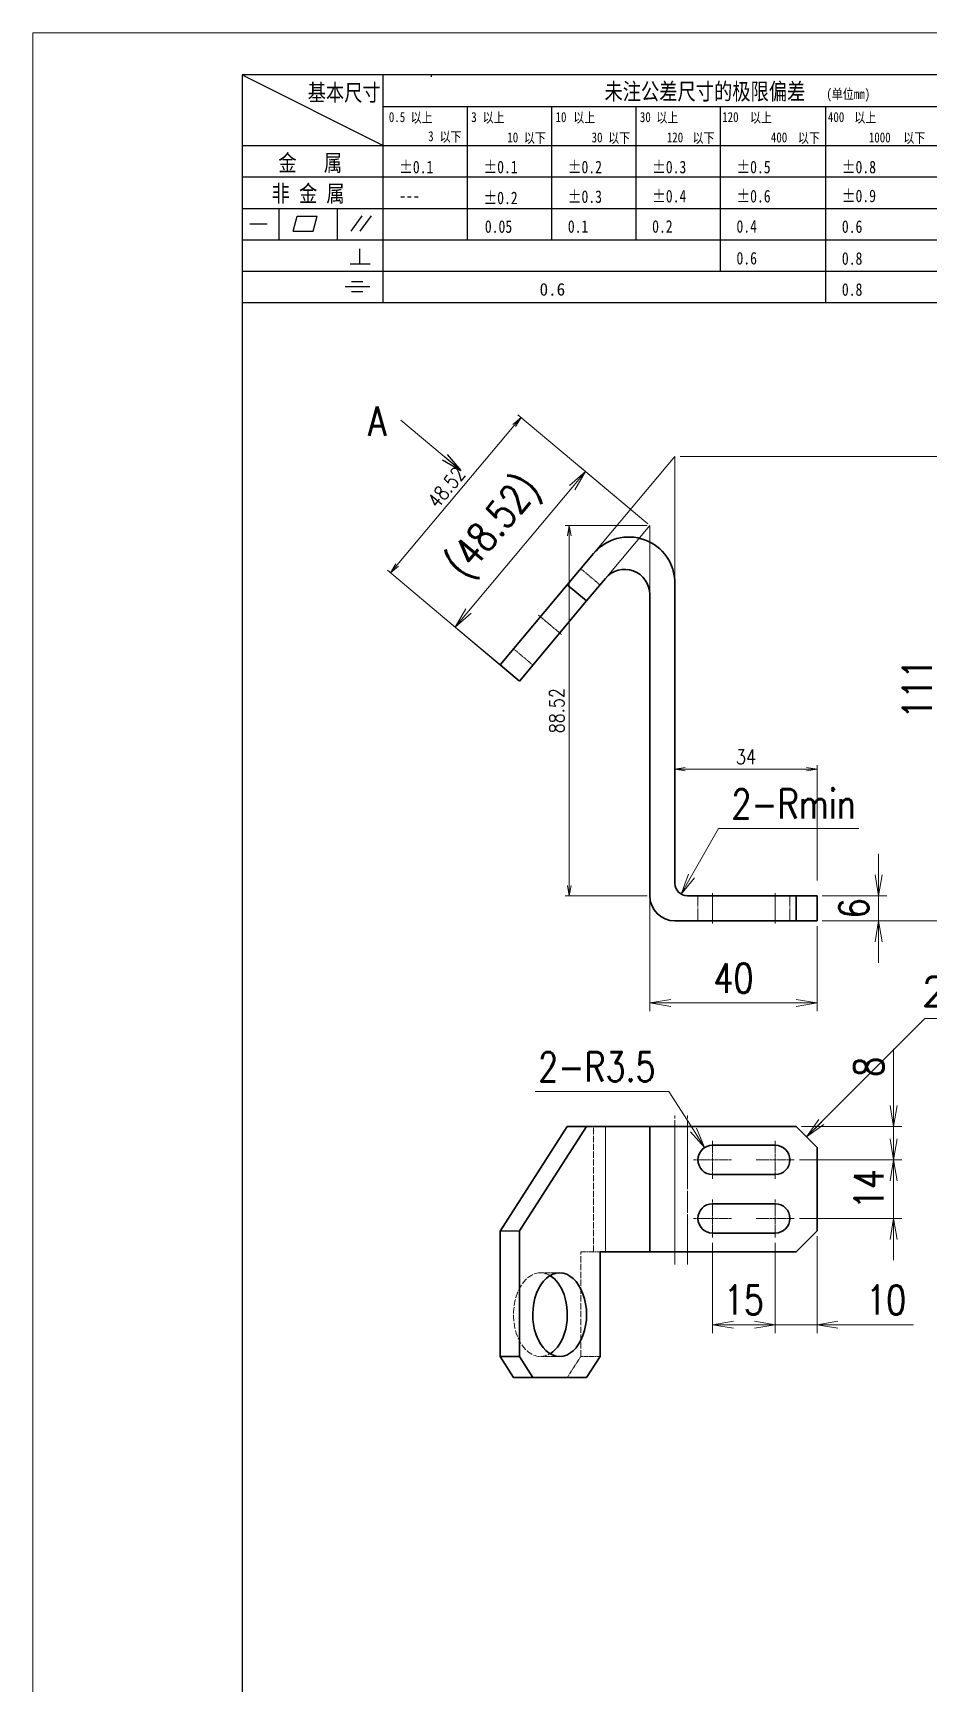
# Model space of a CAD drawing. Header units: millimetres. Extents: x 1333 to 190452, y -42879 to -5704.
# Drawn here: x 185593.4 to 185807.4, y -22631.5 to -22237 of the extents above; entities that cross this region are included whole.
import ezdxf
from ezdxf.enums import TextEntityAlignment as Align

# ---------------------------------------------------------------- set-up
doc = ezdxf.new("R2010")
doc.units = ezdxf.units.MM
doc.header["$LTSCALE"] = 0.5
doc.linetypes.add('AM_ISO02W050x2', pattern=[3.75, 3, -0.75])
doc.linetypes.add('AM_ISO08W050x2', pattern=[9, 6, -0.75, 1.5, -0.75])
for name, color, linetype, lineweight in [('中心线', 2, 'AM_ISO08W050x2', 18), ('图框', 7, 'Continuous', 18), ('标注线', 3, 'Continuous', 18), ('粗实线', 7, 'Continuous', 35), ('细实线', 3, 'Continuous', 18), ('虚线', 1, 'AM_ISO02W050x2', 18)]:
    doc.layers.add(name, color=color, linetype=linetype, lineweight=lineweight)
doc.layers.add('图\\M+19E79\\M+195B6\\M+18E9A', color=7, linetype='Continuous')
doc.layers.add('打印-禁用', color=7, linetype='Continuous', lineweight=15, plot=False)
doc.styles.add('DIM', font='romans.shx', dxfattribs={"width": 0.8, "bigfont": 'bigfont.shx'})
doc.styles.add('国标', font='simfang.ttf', dxfattribs={"width": 0.8})
doc.dimstyles.new('DEH 1-1', dxfattribs={"dimtxt": 3.5, "dimasz": 2.5, "dimexe": 1, "dimexo": 0.625, "dimgap": 1.2, "dimtad": 1, "dimtoh": 1, "dimdsep": 46, "dimtxsty": 'DIM', "dimblk": 'OPEN', "dimcen": 0, "dimclrd": 8, "dimclre": 8, "dimclrt": 2, "dimazin": 2, "dimtfac": 0.5, "dimtmove": 0, "dimatfit": 3, "dimldrblk": 'OPEN', "dimfxl": 0, "dimtolj": 2, "dimlwd": 18, "dimlwe": 18, "dimarcsym": 0})
doc.dimstyles.new('DEH 1-1$0', dxfattribs={"dimtxt": 3.5, "dimasz": 2.5, "dimexe": 1, "dimexo": 0.625, "dimgap": 1.2, "dimtad": 1, "dimzin": 9, "dimdsep": 46, "dimtxsty": 'DIM', "dimblk": 'OPEN', "dimcen": 0, "dimclrd": 8, "dimclre": 8, "dimclrt": 2, "dimazin": 2, "dimtfac": 0.5, "dimtmove": 0, "dimatfit": 3, "dimldrblk": 'OPEN', "dimfxl": 0, "dimtolj": 2, "dimlwd": 18, "dimlwe": 18, "dimarcsym": 0})
doc.dimstyles.new('DEH 1-2$0', dxfattribs={"dimscale": 2, "dimtxt": 3.5, "dimasz": 2.5, "dimexe": 1, "dimexo": 0.625, "dimgap": 1.2, "dimtad": 1, "dimdsep": 46, "dimtxsty": 'DIM', "dimblk": 'OPEN', "dimcen": 0, "dimclrd": 8, "dimclre": 8, "dimclrt": 2, "dimazin": 2, "dimtfac": 0.5, "dimtmove": 0, "dimatfit": 3, "dimldrblk": 'OPEN', "dimfxl": 0, "dimtolj": 2, "dimlwd": 13, "dimlwe": 13, "dimarcsym": 0})
doc.dimstyles.new('DEH 1-2$4', dxfattribs={"dimscale": 2, "dimtxt": 3.5, "dimasz": 2.5, "dimexe": 1, "dimexo": 0.625, "dimgap": 1.2, "dimtad": 1, "dimtoh": 1, "dimdsep": 46, "dimtxsty": 'DIM', "dimblk": 'OPEN', "dimcen": 0, "dimclrd": 8, "dimclre": 8, "dimclrt": 2, "dimazin": 2, "dimtfac": 0.5, "dimtofl": 0, "dimtmove": 0, "dimatfit": 3, "dimldrblk": 'OPEN', "dimfxl": 0, "dimtolj": 2, "dimlwd": 18, "dimlwe": 18, "dimarcsym": 0})
doc.dimstyles.new('DEH 1-2$7', dxfattribs={"dimscale": 2, "dimtxt": 3.5, "dimasz": 2.5, "dimexe": 1, "dimexo": 0.625, "dimgap": 1.2, "dimtad": 1, "dimdsep": 46, "dimtxsty": 'DIM', "dimblk": 'OPEN', "dimcen": 0, "dimclrd": 8, "dimclre": 8, "dimclrt": 2, "dimazin": 2, "dimtfac": 0.5, "dimtmove": 0, "dimatfit": 3, "dimldrblk": 'OPEN', "dimfxl": 0, "dimtolj": 2, "dimlwd": 13, "dimlwe": 13, "dimarcsym": 0})

# ---------------------------------------------------------------- blocks, each defined once
blk = doc.blocks.new('GZDEH零件A4图框V01版')
at = {"layer": '图\\M+19E79\\M+195B6\\M+18E9A', "linetype": 'Continuous'}
for p, q in [((25, 292), (25, 13.5)), ((205, 292), (25, 292))]:
    blk.add_line(p, q, dxfattribs=at)
at = {"layer": '图\\M+19E79\\M+195B6\\M+18E9A', "color": 9}
for p, q in [((25, 292), (41.88, 283.54)), ((41.88, 264.79), (41.88, 292)), ((47.66, 291.75), (47.66, 292)), ((41.88, 288.22), (132.6, 288.22)), ((51.96, 272.29), (51.96, 288.22)), ((62.04, 272.29), (62.04, 288.22)), ((72.12, 272.29), (72.12, 288.22)), ((82.2, 268.54), (82.2, 288.22)), ((94.8, 264.79), (94.8, 288.22)), ((25, 283.54), (132.6, 283.54)), ((25, 279.79), (132.6, 279.79)), ((25, 276.04), (132.6, 276.04)), ((25.94, 274.19), (28, 274.19)), ((29.43, 272.34), (29.43, 276.04)), ((31.1, 273.3), (31.58, 275.09)), ((31.58, 275.09), (33.99, 275.09)), ((33.51, 273.3), (33.99, 275.09)), ((36.42, 272.34), (36.42, 276.04)), ((38.03, 273.3), (39.36, 275.16)), ((39.11, 273.3), (40.45, 275.16)), ((25, 272.29), (132.6, 272.29)), ((31.1, 273.3), (33.51, 273.3)), ((39.09, 269.41), (39.09, 271.18)), ((25, 268.54), (132.6, 268.54)), ((37.93, 269.41), (40.32, 269.41)), ((37.3, 266.69), (40.28, 266.69)), ((38.08, 267.29), (39.43, 267.29)), ((25, 264.79), (132.6, 264.79)), ((38.08, 266.09), (39.44, 266.09))]:
    blk.add_line(p, q, dxfattribs=at)
at = {"layer": '打印-禁用', "linetype": 'Continuous'}
for p, q in [((0, 297), (0, 0)), ((210, 297), (0, 297))]:
    blk.add_line(p, q, dxfattribs=at)
at = {"layer": '图\\M+19E79\\M+195B6\\M+18E9A', "color": 9, "style": '国标', "width": 0.8}
for s, height, p in [('基本尺寸', 2, (32.84, 288.88)), ('未注公差尺寸的极限偏差', 2, (68.32, 289.02)), ('30', 1.2, (72.55, 286.35)), ('金   属', 2, (29.33, 280.48)), ('±0.1', 1.5, (43.78, 280.23)), ('±0.1', 1.5, (53.86, 280.23)), ('±0.2', 1.5, (63.94, 280.23)), ('±0.3', 1.5, (74.02, 280.23)), ('±0.5', 1.5, (84.1, 280.23)), ('±0.8', 1.5, (96.7, 280.23)), ('非 金 属', 2, (28.53, 276.82)), ('±0.2', 1.5, (53.86, 276.54)), ('±0.3', 1.5, (63.94, 276.69)), ('±0.4', 1.5, (74.02, 276.75)), ('±0.6', 1.5, (84.1, 276.75)), ('±0.9', 1.5, (96.7, 276.78)), ('---', 1.5, (43.78, 276.81)), ('0.1', 1.5, (63.94, 273.12)), ('0.2', 1.5, (74.02, 273.13)), ('0.4', 1.5, (84.1, 273.13)), ('0.6', 1.5, (96.7, 273.11)), ('0.6', 1.5, (84.1, 269.33)), ('0.8', 1.5, (96.7, 269.3)), ('0.8', 1.5, (96.7, 265.59))]:
    blk.add_text(s, height=height, dxfattribs=at).set_placement(p)
at = {"layer": '图\\M+19E79\\M+195B6\\M+18E9A', "color": 9, "lineweight": 15, "style": '国标', "width": 0.8}
for s, p in [('0.5', (42.54, 286.35)), ('以上', (45.15, 286.3)), ('3', (52.39, 286.35)), ('以上', (53.76, 286.3)), ('10', (62.47, 286.35)), ('以上', (64.6, 286.3)), ('以上', (74.53, 286.3)), ('120', (82.39, 286.35)), ('以上', (85.72, 286.3)), ('400', (95.03, 286.35)), ('以上', (98.19, 286.3)), ('3', (47.24, 284.06)), ('以下', (48.61, 284.01)), ('10', (56.7, 283.92)), ('以下', (58.69, 283.87)), ('30', (66.78, 283.92)), ('以下', (68.77, 283.87)), ('120', (75.77, 283.92)), ('以下', (78.85, 283.87)), ('400', (88.21, 283.92)), ('以下', (91.45, 283.87)), ('1000', (99.92, 283.92)), ('以下', (104.05, 283.87))]:
    blk.add_text(s, height=1.2, dxfattribs=at).set_placement(p)
at = {"layer": '图\\M+19E79\\M+195B6\\M+18E9A', "color": 9, "lineweight": 13, "style": '国标'}
blk.add_text('0.6', height=1.5, dxfattribs=at).set_placement((60.56, 265.61))
at = {"layer": '图\\M+19E79\\M+195B6\\M+18E9A', "color": 9, "lineweight": 15, "insert": (94.85, 290.31), "char_height": 1.2, "width": 8.7957, "attachment_point": 1, "style": '国标'}
blk.add_mtext('(单位mm)', dxfattribs=at)
at = {"layer": '图\\M+19E79\\M+195B6\\M+18E9A', "color": 9, "insert": (54.02, 273.09), "char_height": 1.5, "attachment_point": 7, "style": '国标'}
blk.add_mtext_dynamic_manual_height_columns('0.05', width=5.1982, gutter_width=12.5, heights=[0], dxfattribs=at)
blk = doc.blocks.new('DEH A4')
at = {"layer": '图框'}
blk.add_blockref('GZDEH零件A4图框V01版', (0, 0), dxfattribs=at)
blk = doc.blocks.new('_Open')
at = {"color": 0, "linetype": 'ByBlock', "lineweight": -2}
for p, q in [((-1, 0.167), (0, 0)), ((-1, -0.167), (0, 0)), ((0, 0), (-1, 0))]:
    blk.add_line(p, q, dxfattribs=at)
blk = doc.blocks.new('*D429')
at = {"layer": 'Defpoints', "color": 0, "transparency": 16777216}
for p in [(185780.85, -22443.28), (185795.56, -22443.28), (185780.85, -22449.28)]:
    blk.add_point(p, dxfattribs=at)
at = {"layer": '标注线', "color": 8, "lineweight": 13, "transparency": 16777216}
for p, q in [((185795.56, -22438.28), (185795.56, -22433.28)), ((185782.1, -22443.28), (185797.56, -22443.28)), ((185795.56, -22449.28), (185795.56, -22443.28)), ((185782.1, -22449.28), (185797.56, -22449.28)), ((185795.56, -22454.28), (185795.56, -22459.28))]:
    blk.add_line(p, q, dxfattribs=at)
at = {"layer": '标注线', "color": 8, "lineweight": 13, "transparency": 16777216, "xscale": 5, "yscale": 5, "zscale": 5}
for p, rotation in [((185795.56, -22443.28), 270), ((185795.56, -22449.28), 90)]:
    blk.add_blockref('_Open', p, dxfattribs=dict(at, rotation=rotation))
at = {"layer": '标注线', "color": 2, "transparency": 16777216, "insert": (185789.66, -22446.28), "char_height": 7, "attachment_point": 5, "rotation": 90, "style": 'DIM'}
blk.add_mtext('\\A2;6', dxfattribs=at)
blk = doc.blocks.new('*D430')
at = {"layer": 'Defpoints', "color": 0, "transparency": 16777216}
for p in [(185740.85, -22443.28), (185780.85, -22449.28), (185740.85, -22468.88)]:
    blk.add_point(p, dxfattribs=at)
at = {"layer": '标注线', "color": 8, "lineweight": 13, "transparency": 16777216}
for p, q in [((185740.85, -22444.53), (185740.85, -22470.88)), ((185780.85, -22450.53), (185780.85, -22470.88)), ((185775.85, -22468.88), (185745.85, -22468.88))]:
    blk.add_line(p, q, dxfattribs=at)
at = {"layer": '标注线', "color": 8, "lineweight": 13, "transparency": 16777216, "xscale": 5, "yscale": 5, "zscale": 5, "rotation": 180}
blk.add_blockref('_Open', (185740.85, -22468.88), dxfattribs=at)
at = {"layer": '标注线', "color": 8, "lineweight": 13, "transparency": 16777216, "xscale": 5, "yscale": 5, "zscale": 5}
blk.add_blockref('_Open', (185780.85, -22468.88), dxfattribs=at)
at = {"layer": '标注线', "color": 2, "transparency": 16777216, "insert": (185760.85, -22462.98), "char_height": 7, "attachment_point": 5, "style": 'DIM'}
blk.add_mtext('\\A2;40', dxfattribs=at)
blk = doc.blocks.new('*D431')
at = {"layer": 'Defpoints', "color": 0, "transparency": 16777216}
for p in [(185749.85, -22440.28), (185748.37, -22442.89)]:
    blk.add_point(p, dxfattribs=at)
at = {"layer": '标注线', "color": 8, "lineweight": 18, "transparency": 16777216}
for p, q in [((185757.26, -22427.22), (185750.84, -22438.54)), ((185790.86, -22427.22), (185757.26, -22427.22))]:
    blk.add_line(p, q, dxfattribs=at)
at = {"layer": '标注线', "color": 8, "lineweight": 18, "transparency": 16777216, "xscale": 5, "yscale": 5, "zscale": 5, "rotation": 240.4357401095751}
blk.add_blockref('_Open', (185748.37, -22442.89), dxfattribs=at)
at = {"layer": '标注线', "color": 2, "transparency": 16777216, "insert": (185775.26, -22421.32), "char_height": 7, "attachment_point": 5, "style": 'DIM'}
blk.add_mtext('\\A2;2-Rmin', dxfattribs=at)
blk = doc.blocks.new('*D432')
at = {"layer": 'Defpoints', "color": 0, "transparency": 16777216}
for p in [(185746.85, -22338.28), (185780.85, -22449.28), (185810.7, -22449.28)]:
    blk.add_point(p, dxfattribs=at)
at = {"layer": '标注线', "color": 8, "lineweight": 13, "transparency": 16777216}
for p, q in [((185748.1, -22338.28), (185812.7, -22338.28)), ((185810.7, -22343.28), (185810.7, -22444.28)), ((185782.1, -22449.28), (185812.7, -22449.28))]:
    blk.add_line(p, q, dxfattribs=at)
at = {"layer": '标注线', "color": 8, "lineweight": 13, "transparency": 16777216, "xscale": 5, "yscale": 5, "zscale": 5}
for p, rotation in [((185810.7, -22338.28), 90), ((185810.7, -22449.28), 270)]:
    blk.add_blockref('_Open', p, dxfattribs=dict(at, rotation=rotation))
at = {"layer": '标注线', "color": 2, "transparency": 16777216, "insert": (185804.8, -22393.78), "char_height": 7, "attachment_point": 5, "rotation": 90, "style": 'DIM'}
blk.add_mtext('\\A2;111', dxfattribs=at)
blk = doc.blocks.new('*D433')
at = {"layer": 'Defpoints', "color": 0, "transparency": 16777216}
for p in [(185740.85, -22354.76), (185694.3, -22379.04), (185709.66, -22391.93)]:
    blk.add_point(p, dxfattribs=at)
at = {"layer": '标注线', "color": 8, "lineweight": 13, "transparency": 16777216}
for p, q in [((185739.89, -22353.96), (185723.95, -22340.59)), ((185722.27, -22345.7), (185697.52, -22375.21)), ((185708.71, -22391.12), (185692.77, -22377.75))]:
    blk.add_line(p, q, dxfattribs=at)
at = {"layer": '标注线', "color": 8, "lineweight": 13, "transparency": 16777216, "xscale": 5, "yscale": 5, "zscale": 5}
for p, rotation in [((185725.49, -22341.87), 50.00103415489883), ((185694.3, -22379.04), 230.0010341548988)]:
    blk.add_blockref('_Open', p, dxfattribs=dict(at, rotation=rotation))
at = {"layer": '标注线', "color": 2, "transparency": 16777216, "insert": (185703.97, -22355.49), "char_height": 7, "attachment_point": 5, "rotation": 50.001, "style": 'DIM'}
blk.add_mtext('\\A2;(48.52)', dxfattribs=at)
blk = doc.blocks.new('*D437')
at = {"layer": 'Defpoints', "color": 0, "transparency": 16777216}
for p in [(185775.85, -22498.42), (185799.13, -22498.42), (185775.4, -22506.42)]:
    blk.add_point(p, dxfattribs=at)
at = {"layer": '标注线', "color": 8, "lineweight": 13, "transparency": 16777216}
for p, q in [((185799.13, -22493.42), (185799.13, -22479.88)), ((185777.1, -22498.42), (185801.13, -22498.42)), ((185799.13, -22506.42), (185799.13, -22498.42)), ((185776.65, -22506.42), (185801.13, -22506.42)), ((185799.13, -22511.42), (185799.13, -22516.42))]:
    blk.add_line(p, q, dxfattribs=at)
at = {"layer": '标注线', "color": 8, "lineweight": 13, "transparency": 16777216, "xscale": 5, "yscale": 5, "zscale": 5}
for p, rotation in [((185799.13, -22498.42), 270), ((185799.13, -22506.42), 90)]:
    blk.add_blockref('_Open', p, dxfattribs=dict(at, rotation=rotation))
at = {"layer": '标注线', "color": 2, "transparency": 16777216, "insert": (185793.23, -22484.15), "char_height": 7, "attachment_point": 5, "rotation": 90, "style": 'DIM'}
blk.add_mtext('\\A2;8', dxfattribs=at)
blk = doc.blocks.new('*D438')
at = {"layer": 'Defpoints', "color": 0, "transparency": 16777216}
for p in [(185775.4, -22506.42), (185775.4, -22520.42), (185799.13, -22520.42)]:
    blk.add_point(p, dxfattribs=at)
at = {"layer": '标注线', "color": 8, "lineweight": 13, "transparency": 16777216}
for p, q in [((185799.13, -22501.42), (185799.13, -22496.42)), ((185776.65, -22506.42), (185801.13, -22506.42)), ((185799.13, -22506.42), (185799.13, -22520.42)), ((185776.65, -22520.42), (185801.13, -22520.42)), ((185799.13, -22525.42), (185799.13, -22530.42))]:
    blk.add_line(p, q, dxfattribs=at)
at = {"layer": '标注线', "color": 8, "lineweight": 13, "transparency": 16777216, "xscale": 5, "yscale": 5, "zscale": 5}
for p, rotation in [((185799.13, -22506.42), 270), ((185799.13, -22520.42), 90)]:
    blk.add_blockref('_Open', p, dxfattribs=dict(at, rotation=rotation))
at = {"layer": '标注线', "color": 2, "transparency": 16777216, "insert": (185793.23, -22513.42), "char_height": 7, "attachment_point": 5, "rotation": 90, "style": 'DIM'}
blk.add_mtext('\\A2;14', dxfattribs=at)
blk = doc.blocks.new('*D439')
at = {"layer": 'Defpoints', "color": 0, "transparency": 16777216}
for p in [(185780.85, -22523.42), (185770.85, -22524.97), (185780.85, -22545.82)]:
    blk.add_point(p, dxfattribs=at)
at = {"layer": '标注线', "color": 8, "lineweight": 13, "transparency": 16777216}
for p, q in [((185780.85, -22524.67), (185780.85, -22547.82)), ((185770.85, -22526.22), (185770.85, -22547.82)), ((185765.85, -22545.82), (185760.85, -22545.82)), ((185770.85, -22545.82), (185780.85, -22545.82)), ((185785.85, -22545.82), (185803.92, -22545.82))]:
    blk.add_line(p, q, dxfattribs=at)
at = {"layer": '标注线', "color": 8, "lineweight": 13, "transparency": 16777216, "xscale": 5, "yscale": 5, "zscale": 5}
blk.add_blockref('_Open', (185770.85, -22545.82), dxfattribs=at)
at = {"layer": '标注线', "color": 8, "lineweight": 13, "transparency": 16777216, "xscale": 5, "yscale": 5, "zscale": 5, "rotation": 180}
blk.add_blockref('_Open', (185780.85, -22545.82), dxfattribs=at)
at = {"layer": '标注线', "color": 2, "transparency": 16777216, "insert": (185797.38, -22539.92), "char_height": 7, "attachment_point": 5, "style": 'DIM'}
blk.add_mtext('\\A2;10', dxfattribs=at)
blk = doc.blocks.new('*D440')
at = {"layer": 'Defpoints', "color": 0, "transparency": 16777216}
for p in [(185755.85, -22524.97), (185770.85, -22524.97), (185770.85, -22545.82)]:
    blk.add_point(p, dxfattribs=at)
at = {"layer": '标注线', "color": 8, "lineweight": 13, "transparency": 16777216}
for p, q in [((185755.85, -22526.22), (185755.85, -22547.82)), ((185770.85, -22526.22), (185770.85, -22547.82)), ((185760.85, -22545.82), (185765.85, -22545.82))]:
    blk.add_line(p, q, dxfattribs=at)
at = {"layer": '标注线', "color": 8, "lineweight": 13, "transparency": 16777216, "xscale": 5, "yscale": 5, "zscale": 5, "rotation": 180}
blk.add_blockref('_Open', (185755.85, -22545.82), dxfattribs=at)
at = {"layer": '标注线', "color": 8, "lineweight": 13, "transparency": 16777216, "xscale": 5, "yscale": 5, "zscale": 5}
blk.add_blockref('_Open', (185770.85, -22545.82), dxfattribs=at)
at = {"layer": '标注线', "color": 2, "transparency": 16777216, "insert": (185763.35, -22539.92), "char_height": 7, "attachment_point": 5, "style": 'DIM'}
blk.add_mtext('\\A2;15', dxfattribs=at)
blk = doc.blocks.new('*D441')
at = {"layer": 'Defpoints', "color": 0, "transparency": 16777216}
for p in [(185753.97, -22503.47), (185755.85, -22506.42)]:
    blk.add_point(p, dxfattribs=at)
at = {"layer": '标注线', "color": 8, "lineweight": 18, "transparency": 16777216}
for p, q in [((185713.42, -22490.05), (185745.42, -22490.05)), ((185745.42, -22490.05), (185751.28, -22499.25))]:
    blk.add_line(p, q, dxfattribs=at)
at = {"layer": '标注线', "color": 8, "lineweight": 18, "transparency": 16777216, "xscale": 5, "yscale": 5, "zscale": 5, "rotation": 302.492525266003}
blk.add_blockref('_Open', (185753.97, -22503.47), dxfattribs=at)
at = {"layer": '标注线', "color": 2, "transparency": 16777216, "insert": (185728.22, -22484.15), "char_height": 7, "attachment_point": 5, "style": 'DIM'}
blk.add_mtext('\\A2;2-R3.5', dxfattribs=at)
blk = doc.blocks.new('*D547')
at = {"layer": 'Defpoints', "color": 0, "transparency": 16777216}
for p in [(185740.85, -22354.76), (185678.88, -22366.1), (185709.66, -22391.93)]:
    blk.add_point(p, dxfattribs=at)
at = {"layer": '标注线', "color": 8, "lineweight": 18, "transparency": 16777216}
for p, q in [((185708.46, -22330.85), (185680.49, -22364.18)), ((185740.37, -22354.36), (185709.3, -22328.29)), ((185709.18, -22391.53), (185678.12, -22365.46))]:
    blk.add_line(p, q, dxfattribs=at)
at = {"layer": '标注线', "color": 8, "lineweight": 18, "transparency": 16777216, "xscale": 2.5, "yscale": 2.5, "zscale": 2.5}
for p, rotation in [((185710.07, -22328.93), 49.99999819096218), ((185678.88, -22366.1), 229.9999981909622)]:
    blk.add_blockref('_Open', p, dxfattribs=dict(at, rotation=rotation))
at = {"layer": '标注线', "color": 2, "transparency": 16777216, "insert": (185692.22, -22345.62), "char_height": 3.5, "attachment_point": 5, "rotation": 50, "style": 'DIM'}
blk.add_mtext('\\A2;48.52', dxfattribs=at)
blk = doc.blocks.new('*D548')
at = {"layer": 'Defpoints', "color": 0, "transparency": 16777216}
for p in [(185740.85, -22354.76), (185721.6, -22443.28), (185740.85, -22443.28)]:
    blk.add_point(p, dxfattribs=at)
at = {"layer": '标注线', "color": 8, "lineweight": 18, "transparency": 16777216}
for p, q in [((185740.22, -22354.76), (185720.6, -22354.76)), ((185721.6, -22357.26), (185721.6, -22440.78)), ((185740.22, -22443.28), (185720.6, -22443.28))]:
    blk.add_line(p, q, dxfattribs=at)
at = {"layer": '标注线', "color": 8, "lineweight": 18, "transparency": 16777216, "xscale": 2.5, "yscale": 2.5, "zscale": 2.5}
for p, rotation in [((185721.6, -22354.76), 90), ((185721.6, -22443.28), 270)]:
    blk.add_blockref('_Open', p, dxfattribs=dict(at, rotation=rotation))
at = {"layer": '标注线', "color": 2, "transparency": 16777216, "insert": (185718.65, -22399.02), "char_height": 3.5, "attachment_point": 5, "rotation": 90, "style": 'DIM'}
blk.add_mtext('\\A2;88.52', dxfattribs=at)
blk = doc.blocks.new('*D549')
at = {"layer": 'Defpoints', "color": 0, "transparency": 16777216}
for p in [(185780.85, -22413.02), (185746.85, -22440.28), (185780.85, -22440.28)]:
    blk.add_point(p, dxfattribs=at)
at = {"layer": '标注线', "color": 8, "lineweight": 18, "transparency": 16777216}
for p, q in [((185746.85, -22439.65), (185746.85, -22412.02)), ((185749.35, -22413.02), (185778.35, -22413.02)), ((185780.85, -22439.65), (185780.85, -22412.02))]:
    blk.add_line(p, q, dxfattribs=at)
at = {"layer": '标注线', "color": 8, "lineweight": 18, "transparency": 16777216, "xscale": 2.5, "yscale": 2.5, "zscale": 2.5, "rotation": 180}
blk.add_blockref('_Open', (185746.85, -22413.02), dxfattribs=at)
at = {"layer": '标注线', "color": 8, "lineweight": 18, "transparency": 16777216, "xscale": 2.5, "yscale": 2.5, "zscale": 2.5}
blk.add_blockref('_Open', (185780.85, -22413.02), dxfattribs=at)
at = {"layer": '标注线', "color": 2, "transparency": 16777216, "insert": (185763.85, -22410.07), "char_height": 3.5, "attachment_point": 5, "style": 'DIM'}
blk.add_mtext('\\A2;34', dxfattribs=at)
blk = doc.blocks.new('CHAMFER_DIM_RS1')
at = {"layer": '标注线', "color": 8}
blk.add_line((0, 20), (8.49, 28.49), dxfattribs=at)
at = {"color": 2, "char_height": 3.5, "attachment_point": 9, "style": 'DIM'}
for insert in [(-8.27, 28.27), (-8.27, 28.27), (-8.27, 28.27), (-8.27, 25.32), (-11.2, 21.2)]:
    blk.add_mtext('\\A2;', dxfattribs=dict(at, insert=insert))
at = {"layer": '标注线', "color": 2, "style": 'DIM'}
blk.add_attdef('000', text='', height=3.5, rotation=45, dxfattribs=at).set_placement((4.03, 24.66), align=Align.BOTTOM_CENTER)
at = {"layer": '标注线'}
blk.add_leader([(0, 0), (0, 20)], dimstyle='DEH 1-1', dxfattribs=at)

msp = doc.modelspace()

# ---------------------------------------------------------------- linework, layer by layer
at = {"layer": '中心线', "ltscale": 0.180006}
msp.add_line((185714.251, -22376.195), (185719.766, -22380.823), dxfattribs=at)
at = {"layer": '中心线', "ltscale": 0.18}
for p, q in [((185755.849, -22449.878), (185755.849, -22442.678)), ((185770.849, -22449.878), (185770.849, -22442.678))]:
    msp.add_line(p, q, dxfattribs=at)
at = {"layer": '中心线'}
for p, q in [((185746.849, -22531.419), (185746.848, -22495.418)), ((185749.849, -22531.418), (185749.848, -22495.418))]:
    msp.add_line(p, q, dxfattribs=at)
at = {"layer": '中心线', "ltscale": 0.2275}
for p, q in [((185755.849, -22501.868), (185755.849, -22510.968)), ((185770.849, -22501.868), (185770.849, -22510.968)), ((185755.849, -22515.868), (185755.849, -22524.968)), ((185770.849, -22515.868), (185770.849, -22524.968))]:
    msp.add_line(p, q, dxfattribs=at)
at = {"layer": '中心线', "ltscale": 0.227499}
for p, q in [((185760.399, -22506.418), (185751.299, -22506.418)), ((185775.399, -22506.418), (185766.299, -22506.418))]:
    msp.add_line(p, q, dxfattribs=at)
at = {"layer": '中心线', "ltscale": 0.227502}
for p, q in [((185760.399, -22520.418), (185751.299, -22520.418)), ((185775.399, -22520.418), (185766.299, -22520.418))]:
    msp.add_line(p, q, dxfattribs=at)
at = {"layer": '标注线'}
for p, q in [((185746.848, -22338.277), (185727.422, -22361.43)), ((185746.848, -22368.5), (185746.848, -22338.277)), ((185740.848, -22354.763), (185730.252, -22367.391)), ((185740.848, -22371.248), (185740.848, -22354.763))]:
    msp.add_line(p, q, dxfattribs=at)
at = {"layer": '粗实线', "ltscale": 0.244444}
msp.add_line((185727.422, -22361.43), (185721.137, -22368.92), dxfattribs=at)
at = {"layer": '粗实线'}
for p, q in [((185721.137, -22368.92), (185705.068, -22388.071)), ((185746.848, -22440.278), (185746.848, -22368.5)), ((185709.664, -22391.928), (185725.733, -22372.777)), ((185740.848, -22371.248), (185740.848, -22443.278)), ((185775.848, -22443.278), (185749.848, -22443.278)), ((185746.848, -22449.278), (185775.848, -22449.278)), ((185721.137, -22498.419), (185705.068, -22523.42)), ((185709.664, -22523.419), (185725.733, -22498.419)), ((185740.849, -22528.419), (185740.848, -22498.419)), ((185746.848, -22498.418), (185775.848, -22498.417)), ((185780.849, -22523.417), (185780.849, -22503.417)), ((185705.068, -22523.42), (185705.069, -22553.42)), ((185709.664, -22523.419), (185709.665, -22553.419)), ((185728.949, -22553.419), (185728.948, -22528.419)), ((185746.849, -22528.418), (185775.849, -22528.417))]:
    msp.add_line(p, q, dxfattribs=at)
at = {"layer": '粗实线', "ltscale": 0.15}
for p, q in [((185725.733, -22372.777), (185721.137, -22368.92)), ((185709.664, -22391.928), (185705.068, -22388.071)), ((185775.848, -22449.278), (185775.848, -22443.278)), ((185780.849, -22449.278), (185780.849, -22443.278)), ((185746.848, -22498.418), (185740.848, -22498.419)), ((185740.849, -22528.419), (185746.849, -22528.418))]:
    msp.add_line(p, q, dxfattribs=at)
at = {"layer": '粗实线', "ltscale": 0.175757}
msp.add_line((185725.733, -22372.777), (185730.252, -22367.391), dxfattribs=at)
at = {"layer": '粗实线', "ltscale": 0.125004}
for p, q in [((185780.849, -22443.278), (185775.848, -22443.278)), ((185775.848, -22449.278), (185780.849, -22449.278))]:
    msp.add_line(p, q, dxfattribs=at)
at = {"layer": '粗实线', "ltscale": 0.114907}
for p, q in [((185725.733, -22498.419), (185721.137, -22498.419)), ((185709.664, -22523.419), (185705.068, -22523.42)), ((185705.069, -22553.42), (185709.665, -22553.419)), ((185708.283, -22558.419), (185712.879, -22558.419))]:
    msp.add_line(p, q, dxfattribs=at)
at = {"layer": '粗实线', "ltscale": 0.112974}
msp.add_line((185725.733, -22498.419), (185730.252, -22498.419), dxfattribs=at)
at = {"layer": '粗实线', "ltscale": 0.264907}
for p, q in [((185740.848, -22498.419), (185730.252, -22498.419)), ((185730.253, -22528.419), (185740.849, -22528.419))]:
    msp.add_line(p, q, dxfattribs=at)
at = {"layer": '粗实线', "ltscale": 0.176777}
for p, q in [((185775.848, -22498.417), (185780.849, -22503.417)), ((185780.849, -22523.417), (185775.849, -22528.417))]:
    msp.add_line(p, q, dxfattribs=at)
at = {"layer": '粗实线', "ltscale": 0.123833}
msp.add_line((185760.802, -22502.918), (185755.849, -22502.918), dxfattribs=at)
at = {"layer": '粗实线', "ltscale": 0.124997}
for p, q in [((185765.849, -22502.918), (185760.849, -22502.918)), ((185755.849, -22509.918), (185760.849, -22509.918))]:
    msp.add_line(p, q, dxfattribs=at)
at = {"layer": '粗实线', "ltscale": 0.125003}
for p, q in [((185770.849, -22502.918), (185765.849, -22502.918)), ((185760.849, -22509.918), (185765.849, -22509.918)), ((185770.849, -22516.918), (185765.849, -22516.918))]:
    msp.add_line(p, q, dxfattribs=at)
at = {"layer": '粗实线', "ltscale": 0.000822648}
msp.add_line((185765.882, -22509.918), (185765.849, -22509.918), dxfattribs=at)
at = {"layer": '粗实线', "ltscale": 0.124175}
for p, q in [((185765.882, -22509.918), (185770.849, -22509.918)), ((185765.882, -22523.918), (185770.849, -22523.918))]:
    msp.add_line(p, q, dxfattribs=at)
at = {"layer": '粗实线', "ltscale": 0.25}
for p, q in [((185765.849, -22516.918), (185755.849, -22516.918)), ((185755.849, -22523.918), (185765.849, -22523.918))]:
    msp.add_line(p, q, dxfattribs=at)
at = {"layer": '粗实线', "ltscale": 0.032626}
msp.add_line((185728.948, -22528.419), (185730.253, -22528.419), dxfattribs=at)
at = {"layer": '粗实线', "ltscale": 0.148596}
for p, q in [((185705.069, -22553.42), (185708.283, -22558.419)), ((185709.665, -22553.419), (185712.879, -22558.419)), ((185725.735, -22558.419), (185728.949, -22553.419))]:
    msp.add_line(p, q, dxfattribs=at)
at = {"layer": '粗实线', "ltscale": 0.321394}
msp.add_line((185712.879, -22558.419), (185725.735, -22558.419), dxfattribs=at)
at = {"layer": '粗实线'}
for centre, radius, start, end in [((185735.848, -22368.5), 11, 360, 140), ((185734.848, -22371.248), 6, 360, 140), ((185749.848, -22440.278), 3, 180, 270), ((185746.848, -22443.278), 6, 180, 270), ((185755.849, -22506.418), 3.5, 90.00174, 270.00174), ((185760.849, -22506.418), 3.5, 89.99995, 90.76608), ((185770.849, -22506.418), 3.5, 269.99995, 89.99995), ((185755.849, -22520.418), 3.5, 90.00174, 270.00174), ((185770.849, -22520.418), 3.5, 269.99995, 89.99995), ((185765.849, -22520.418), 3.5, 270.00174, 270.54042)]:
    msp.add_arc(centre, radius, start, end, dxfattribs=at)
for centre, major_axis, start_param, end_param in [((185719.307, -22543.419), (0, -10), 3.1415538, 5.2123695), ((185714.71, -22543.419), (0, 10), 5.2123695, 5.9175258), ((185719.307, -22543.419), (0, -10), 6.2831464, 9.4247391), ((185714.71, -22543.419), (0, 10), 3.5072552, 5.2123695), ((185719.307, -22543.419), (0, -10), 5.2123695, 6.2831464)]:
    msp.add_ellipse(centre, major_axis=major_axis, ratio=0.6427876, start_param=start_param, end_param=end_param, dxfattribs=at)
at = {"layer": '细实线'}
for p, q in [((185730.253, -22528.419), (185730.252, -22498.419)), ((185746.849, -22528.418), (185746.848, -22498.418))]:
    msp.add_line(p, q, dxfattribs=at)
at = {"layer": '虚线', "ltscale": 0.15}
for p, q in [((185728.948, -22368.946), (185724.352, -22365.09)), ((185721.138, -22368.92), (185725.734, -22372.777)), ((185725.735, -22372.777), (185721.139, -22368.92)), ((185708.282, -22384.241), (185712.879, -22388.098)), ((185708.283, -22384.241), (185712.879, -22388.098)), ((185752.349, -22449.278), (185752.349, -22443.278)), ((185752.349, -22449.278), (185752.349, -22443.278)), ((185755.849, -22449.278), (185755.849, -22443.278)), ((185755.849, -22449.278), (185755.849, -22443.278)), ((185755.849, -22443.278), (185755.849, -22449.278)), ((185755.849, -22449.278), (185755.849, -22443.278)), ((185770.849, -22443.278), (185770.849, -22449.278)), ((185770.849, -22443.278), (185770.849, -22449.278)), ((185770.849, -22443.278), (185770.849, -22449.278)), ((185770.849, -22443.278), (185770.849, -22449.278)), ((185774.349, -22449.278), (185774.349, -22443.278)), ((185774.349, -22449.278), (185774.349, -22443.278)), ((185775.849, -22443.278), (185775.849, -22449.278))]:
    msp.add_line(p, q, dxfattribs=at)
at = {"layer": '虚线'}
for p, q in [((185727.423, -22528.419), (185727.422, -22498.419)), ((185746.849, -22528.418), (185746.848, -22498.418)), ((185749.849, -22528.418), (185749.848, -22498.418)), ((185724.352, -22553.419), (185724.352, -22528.419))]:
    msp.add_line(p, q, dxfattribs=at)
at = {"layer": '虚线', "ltscale": 0.114907}
for p, q in [((185728.948, -22528.419), (185724.352, -22528.419)), ((185714.71, -22533.419), (185719.307, -22533.419)), ((185714.71, -22553.419), (185719.307, -22553.419)), ((185728.949, -22553.419), (185724.352, -22553.419))]:
    msp.add_line(p, q, dxfattribs=at)
at = {"layer": '虚线', "ltscale": 0.148596}
msp.add_line((185721.139, -22558.419), (185724.352, -22553.419), dxfattribs=at)
at = {"layer": '虚线'}
for start_param, end_param in [(6.2831464, 9.4247391), (5.9175258, 6.2831464), (3.1415538, 3.5072552)]:
    msp.add_ellipse((185714.71, -22543.419), major_axis=(0, 10), ratio=0.6427876, start_param=start_param, end_param=end_param, dxfattribs=at)

# ---------------------------------------------------------------- block references
at = {"layer": '图框', "xscale": 2, "yscale": 2, "zscale": 2}
msp.add_blockref('DEH A4', (185593.378, -22831.005), dxfattribs=at)
at = {"layer": '标注线', "xscale": 1.999999999992413, "yscale": 2, "zscale": 2, "rotation": 315.0017361222931}
msp.add_blockref('CHAMFER_DIM_RS1', (185778.348, -22500.917), dxfattribs=at).add_auto_attribs({'000': '2-C5'})

# ---------------------------------------------------------------- texts
at = {"layer": '标注线', "insert": (185673.544, -22326.32), "char_height": 7, "width": 9.06478, "attachment_point": 1, "style": 'DIM'}
msp.add_mtext('{\\Fromans,bigfont|c134;A}', dxfattribs=at)

# ---------------------------------------------------------------- dimensions: what is measured, and where the dimension line sits
at = {"layer": '标注线'}
for p1, p2, distance, dimstyle, override, picture, middle in [((185740.8484, -22354.7626), (185709.6635, -22391.9272), -40.1814, 'DEH 1-1$0', {"dimarcsym": 1}, '*D547', (185692.2153, -22345.6206)), ((185740.8484, -22354.7626), (185709.6642, -22391.9278), -20.0527, 'DEH 1-2$0', {"dimpost": '(<>)'}, '*D433', (185703.9706, -22355.4851)), ((185740.8484, -22354.7626), (185740.8484, -22443.2782), -19.2458, 'DEH 1-1$0', {"dimarcsym": 1}, '*D548', (185718.6526, -22399.0204)), ((185746.848, -22440.278), (185780.849, -22440.278), 27.257, 'DEH 1-1$0', {"dimarcsym": 1}, '*D549', (185763.848, -22410.071))]:
    dim = msp.add_aligned_dim(p1=p1, p2=p2, distance=distance, dimstyle=dimstyle, override=override, dxfattribs=at)
    dim.commit()
    dim.dimension.update_dxf_attribs({"geometry": picture, "text_midpoint": middle})
for base, p1, p2, picture, middle in [((185810.699, -22449.278), (185746.848, -22338.277), (185780.849, -22449.278), '*D432', (185804.799, -22393.778)), ((185799.133, -22498.417), (185775.399, -22506.418), (185775.848, -22498.417), '*D437', (185793.233, -22484.151)), ((185799.133, -22520.418), (185775.399, -22506.418), (185775.399, -22520.418), '*D438', (185793.233, -22513.418))]:
    dim = msp.add_linear_dim(base=base, p1=p1, p2=p2, angle=90, dimstyle='DEH 1-2$0', dxfattribs=at)
    dim.commit()
    dim.dimension.update_dxf_attribs({"geometry": picture, "text_midpoint": middle})
dim = msp.add_radius_dim(center=(185749.848, -22440.278), mpoint=(185748.368, -22442.888), text='2-Rmin', dimstyle='DEH 1-2$4', override={"dimtmove": 1}, dxfattribs=at)
dim.commit()
dim.dimension.update_dxf_attribs({"geometry": '*D431', "text_midpoint": (185757.258, -22427.215), "dimtype": 164})
dim = msp.add_linear_dim(base=(185795.555, -22443.278), p1=(185780.849, -22449.278), p2=(185780.849, -22443.278), angle=90, dimstyle='DEH 1-2$0', dxfattribs=at)
dim.commit()
dim.dimension.update_dxf_attribs({"geometry": '*D429', "text_midpoint": (185795.555, -22446.278), "dimtype": 160})
for base, p1, p2, picture, middle in [((185740.848, -22468.877), (185780.849, -22449.278), (185740.848, -22443.278), '*D430', (185760.848, -22462.977)), ((185780.849, -22545.815), (185770.849, -22524.968), (185780.849, -22523.417), '*D439', (185797.382, -22539.915)), ((185770.849, -22545.815), (185755.849, -22524.968), (185770.849, -22524.968), '*D440', (185763.349, -22539.915))]:
    dim = msp.add_linear_dim(base=base, p1=p1, p2=p2, dimstyle='DEH 1-2$0', dxfattribs=at)
    dim.commit()
    dim.dimension.update_dxf_attribs({"geometry": picture, "text_midpoint": middle})
dim = msp.add_radius_dim(center=(185755.849, -22506.418), mpoint=(185753.968, -22503.466), dimstyle='DEH 1-2$4', override={"dimpost": '2-R<>'}, dxfattribs=at)
dim.commit()
dim.dimension.update_dxf_attribs({"geometry": '*D441', "text_midpoint": (185728.221, -22490.045), "dimtype": 164})

# ---------------------------------------------------------------- leaders
msp.add_leader([(185695.672, -22341.617), (185681.349, -22329.6)], dimstyle='DEH 1-2$7', dxfattribs=at)

doc.saveas('drawing.dxf')
